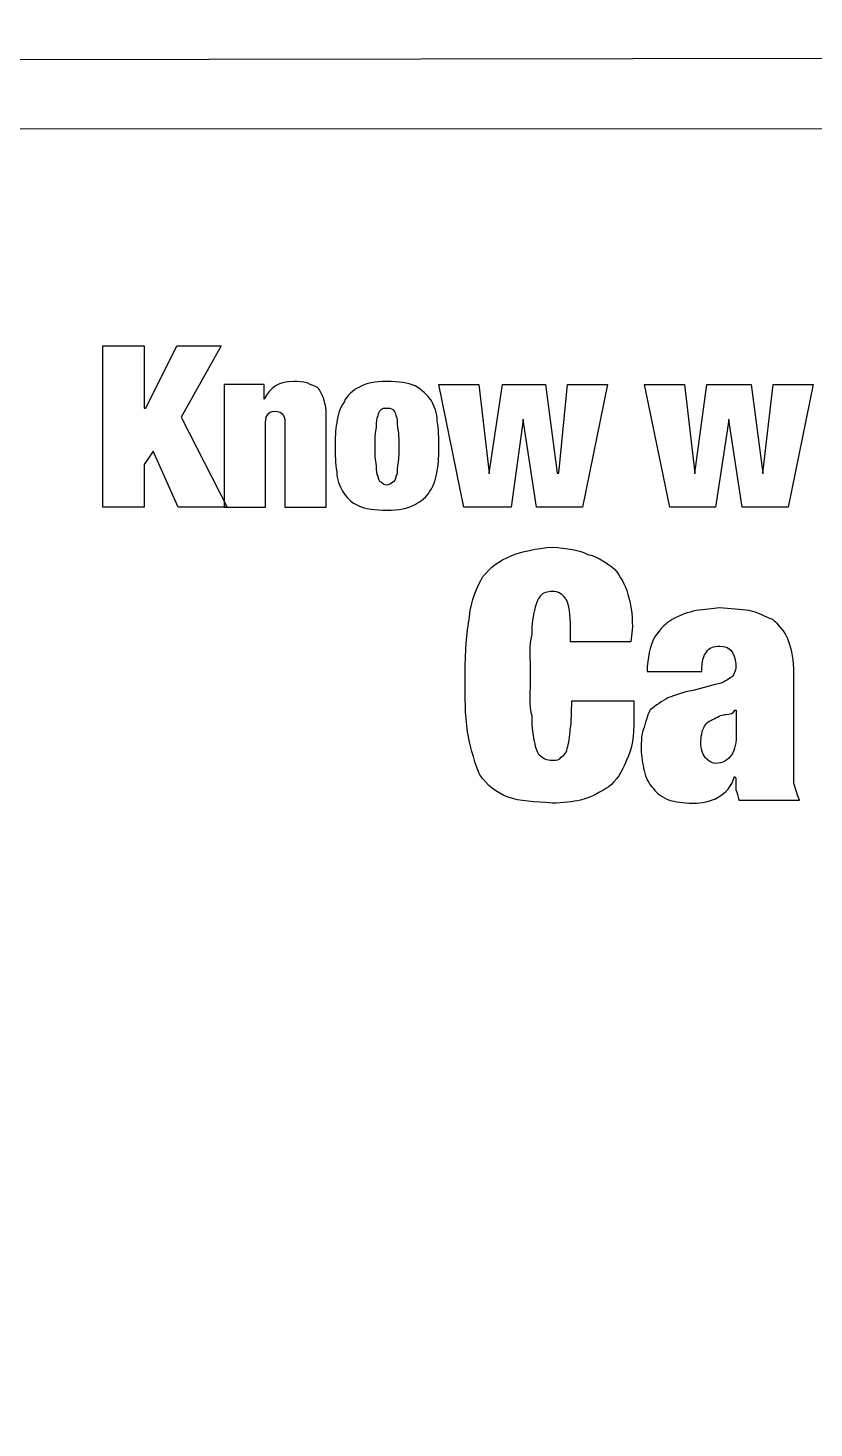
# Model space of a CAD drawing. Header units: feet. Extents: x -16154 to 3860, y -1534289809 to -1534279773.
# Drawn here: x -11019.9 to -10972.4, y -1534285351.2 to -1534285266.6 of the extents above; entities that cross this region are included whole.
import ezdxf

# ---------------------------------------------------------------- set-up
doc = ezdxf.new("R2010")
doc.units = ezdxf.units.FT
doc.header["$MEASUREMENT"] = 0
doc.layers.add('ASEDOLIKE - Level 4', color=7, linetype='Continuous', lineweight=0)
doc.layers.add('Level 18', color=7, linetype='Continuous', lineweight=0)

msp = doc.modelspace()

# ---------------------------------------------------------------- linework, layer by layer
at = {"layer": 'ASEDOLIKE - Level 4', "color": 7, "linetype": 'Continuous', "lineweight": 30}
for p, q in [((-10840.112, -1534285268.302), (-11089.806, -1534285268.66)), ((-10827.507, -1534285272.683), (-11095.081, -1534285272.772)), ((-11015.406, -1534285295.586), (-11015.406, -1534285285.841)), ((-11015.406, -1534285285.841), (-11012.903, -1534285285.841)), ((-11012.903, -1534285285.841), (-11012.903, -1534285289.596)), ((-11012.814, -1534285289.596), (-11010.936, -1534285285.841)), ((-11010.936, -1534285285.841), (-11008.254, -1534285285.841)), ((-11008.254, -1534285285.841), (-11010.668, -1534285290.132)), ((-10993.593, -1534285295.586), (-10995.113, -1534285288.165)), ((-10995.113, -1534285288.165), (-10992.699, -1534285288.165)), ((-10992.699, -1534285288.165), (-10992.073, -1534285293.529)), ((-10992.073, -1534285293.529), (-10991.268, -1534285288.165)), ((-10991.268, -1534285288.165), (-10988.676, -1534285288.165)), ((-10988.676, -1534285288.165), (-10987.961, -1534285293.529)), ((-10987.871, -1534285293.529), (-10987.335, -1534285288.165)), ((-10987.335, -1534285288.165), (-10984.921, -1534285288.165)), ((-10984.921, -1534285288.165), (-10986.441, -1534285295.586)), ((-10981.166, -1534285295.586), (-10982.686, -1534285288.165)), ((-10982.686, -1534285288.165), (-10980.272, -1534285288.165)), ((-10980.272, -1534285288.165), (-10979.646, -1534285293.529)), ((-10979.646, -1534285293.529), (-10978.931, -1534285288.165)), ((-10978.931, -1534285288.165), (-10976.249, -1534285288.165)), ((-10976.249, -1534285288.165), (-10975.534, -1534285293.529)), ((-10975.534, -1534285293.529), (-10974.908, -1534285288.165)), ((-10974.908, -1534285288.165), (-10972.494, -1534285288.165)), ((-10972.494, -1534285288.165), (-10974.014, -1534285295.586)), ((-11012.903, -1534285289.596), (-11012.814, -1534285289.596)), ((-11010.668, -1534285290.132), (-11007.897, -1534285295.586)), ((-10990.017, -1534285290.311), (-10990.732, -1534285295.586)), ((-10989.212, -1534285295.586), (-10990.017, -1534285290.311)), ((-10977.59, -1534285290.311), (-10978.395, -1534285295.586)), ((-10976.786, -1534285295.586), (-10977.59, -1534285290.311)), ((-11012.367, -1534285292.188), (-11012.903, -1534285292.993)), ((-11010.847, -1534285295.586), (-11012.367, -1534285292.188)), ((-11012.903, -1534285292.993), (-11012.903, -1534285295.586)), ((-10987.961, -1534285293.529), (-10987.871, -1534285293.529)), ((-11012.903, -1534285295.586), (-11015.406, -1534285295.586)), ((-11007.897, -1534285295.586), (-11010.847, -1534285295.586)), ((-10990.732, -1534285295.586), (-10993.593, -1534285295.586)), ((-10986.441, -1534285295.586), (-10989.212, -1534285295.586)), ((-10978.395, -1534285295.586), (-10981.166, -1534285295.586)), ((-10974.014, -1534285295.586), (-10976.786, -1534285295.586))]:
    msp.add_line(p, q, dxfattribs=at)
for points, knots in [([(-11005.662, -1534285288.165), (-11005.662, -1534285288.165), (-11005.662, -1534285289.059), (-11005.662, -1534285289.059), (-11005.662, -1534285289.059), (-11005.662, -1534285289.059), (-11005.662, -1534285289.059), (-11005.304, -1534285288.344), (-11004.768, -1534285287.987), (-11003.874, -1534285287.987), (-11003.606, -1534285287.987), (-11003.337, -1534285287.987), (-11003.069, -1534285288.076), (-11002.89, -1534285288.165), (-11002.622, -1534285288.255), (-11002.443, -1534285288.344), (-11002.265, -1534285288.523), (-11002.175, -1534285288.791), (-11002.086, -1534285288.97), (-11001.996, -1534285289.238), (-11001.907, -1534285289.596), (-11001.907, -1534285290.043), (-11001.907, -1534285290.043), (-11001.907, -1534285295.586), (-11001.907, -1534285295.586), (-11001.907, -1534285295.586), (-11004.41, -1534285295.586), (-11004.41, -1534285295.586), (-11004.41, -1534285295.586), (-11004.41, -1534285290.669), (-11004.41, -1534285290.669), (-11004.41, -1534285290.4), (-11004.41, -1534285290.132), (-11004.5, -1534285290.043), (-11004.589, -1534285289.864), (-11004.768, -1534285289.775), (-11005.036, -1534285289.775), (-11005.215, -1534285289.775), (-11005.394, -1534285289.864), (-11005.483, -1534285290.043), (-11005.572, -1534285290.132), (-11005.572, -1534285290.4), (-11005.572, -1534285290.669), (-11005.572, -1534285290.669), (-11005.572, -1534285295.586), (-11005.572, -1534285295.586), (-11005.572, -1534285295.586), (-11008.076, -1534285295.586), (-11008.076, -1534285295.586), (-11008.076, -1534285295.586), (-11008.076, -1534285288.165), (-11008.076, -1534285288.165), (-11008.076, -1534285288.165), (-11005.662, -1534285288.165), (-11005.662, -1534285288.165)], [0, 0, 0, 0, 0.055556, 0.055556, 0.055556, 0.111111, 0.111111, 0.111111, 0.166667, 0.166667, 0.166667, 0.222222, 0.222222, 0.222222, 0.277778, 0.277778, 0.277778, 0.333333, 0.333333, 0.333333, 0.388889, 0.388889, 0.388889, 0.444444, 0.444444, 0.444444, 0.5, 0.5, 0.5, 0.555556, 0.555556, 0.555556, 0.611111, 0.611111, 0.611111, 0.666667, 0.666667, 0.666667, 0.722222, 0.722222, 0.722222, 0.777778, 0.777778, 0.777778, 0.833333, 0.833333, 0.833333, 0.888889, 0.888889, 0.888889, 0.944444, 0.944444, 0.944444, 1, 1, 1, 1]), ([(-10995.202, -1534285293.351), (-10995.291, -1534285293.798), (-10995.381, -1534285294.245), (-10995.649, -1534285294.602), (-10995.828, -1534285294.96), (-10996.185, -1534285295.228), (-10996.543, -1534285295.407), (-10996.99, -1534285295.675), (-10997.526, -1534285295.764), (-10998.242, -1534285295.764), (-10998.957, -1534285295.764), (-10999.583, -1534285295.675), (-10999.94, -1534285295.496), (-11000.387, -1534285295.317), (-11000.745, -1534285294.96), (-11000.924, -1534285294.602), (-11001.102, -1534285294.334), (-11001.281, -1534285293.887), (-11001.281, -1534285293.44), (-11001.371, -1534285292.904), (-11001.371, -1534285292.457), (-11001.371, -1534285291.92), (-11001.371, -1534285291.384), (-11001.371, -1534285290.937), (-11001.281, -1534285290.49), (-11001.192, -1534285289.953), (-11001.102, -1534285289.596), (-11000.834, -1534285289.238), (-11000.655, -1534285288.791), (-11000.298, -1534285288.523), (-10999.94, -1534285288.344), (-10999.493, -1534285288.076), (-10998.957, -1534285287.987), (-10998.242, -1534285287.987), (-10997.526, -1534285287.987), (-10996.99, -1534285288.076), (-10996.543, -1534285288.255), (-10996.096, -1534285288.523), (-10995.828, -1534285288.791), (-10995.56, -1534285289.149), (-10995.381, -1534285289.506), (-10995.202, -1534285289.864), (-10995.202, -1534285290.4), (-10995.113, -1534285290.847), (-10995.113, -1534285291.384), (-10995.113, -1534285291.92), (-10995.113, -1534285292.367), (-10995.113, -1534285292.904), (-10995.202, -1534285293.351)], [0, 0, 0, 0, 0.0625, 0.0625, 0.0625, 0.125, 0.125, 0.125, 0.1875, 0.1875, 0.1875, 0.25, 0.25, 0.25, 0.3125, 0.3125, 0.3125, 0.375, 0.375, 0.375, 0.4375, 0.4375, 0.4375, 0.5, 0.5, 0.5, 0.5625, 0.5625, 0.5625, 0.625, 0.625, 0.625, 0.6875, 0.6875, 0.6875, 0.75, 0.75, 0.75, 0.8125, 0.8125, 0.8125, 0.875, 0.875, 0.875, 0.9375, 0.9375, 0.9375, 1, 1, 1, 1]), ([(-10998.867, -1534285293.082), (-10998.867, -1534285293.351), (-10998.867, -1534285293.619), (-10998.778, -1534285293.708), (-10998.778, -1534285293.887), (-10998.689, -1534285294.066), (-10998.599, -1534285294.066), (-10998.51, -1534285294.155), (-10998.42, -1534285294.245), (-10998.242, -1534285294.245), (-10998.152, -1534285294.245), (-10997.973, -1534285294.155), (-10997.884, -1534285294.066), (-10997.795, -1534285294.066), (-10997.705, -1534285293.887), (-10997.705, -1534285293.708), (-10997.616, -1534285293.619), (-10997.616, -1534285293.351), (-10997.616, -1534285293.082), (-10997.526, -1534285292.725), (-10997.526, -1534285292.367), (-10997.526, -1534285291.92), (-10997.526, -1534285291.473), (-10997.526, -1534285291.026), (-10997.616, -1534285290.758), (-10997.616, -1534285290.4), (-10997.616, -1534285290.222), (-10997.705, -1534285290.043), (-10997.705, -1534285289.864), (-10997.795, -1534285289.775), (-10997.884, -1534285289.685), (-10997.973, -1534285289.596), (-10998.152, -1534285289.596), (-10998.242, -1534285289.596), (-10998.42, -1534285289.596), (-10998.51, -1534285289.596), (-10998.599, -1534285289.685), (-10998.689, -1534285289.775), (-10998.778, -1534285289.864), (-10998.778, -1534285290.043), (-10998.867, -1534285290.222), (-10998.867, -1534285290.4), (-10998.867, -1534285290.758), (-10998.957, -1534285291.026), (-10998.957, -1534285291.473), (-10998.957, -1534285291.92), (-10998.957, -1534285292.367), (-10998.957, -1534285292.725), (-10998.867, -1534285293.082)], [0, 0, 0, 0, 0.0625, 0.0625, 0.0625, 0.125, 0.125, 0.125, 0.1875, 0.1875, 0.1875, 0.25, 0.25, 0.25, 0.3125, 0.3125, 0.3125, 0.375, 0.375, 0.375, 0.4375, 0.4375, 0.4375, 0.5, 0.5, 0.5, 0.5625, 0.5625, 0.5625, 0.625, 0.625, 0.625, 0.6875, 0.6875, 0.6875, 0.75, 0.75, 0.75, 0.8125, 0.8125, 0.8125, 0.875, 0.875, 0.875, 0.9375, 0.9375, 0.9375, 1, 1, 1, 1]), ([(-10987.443, -1534285301.112), (-10987.622, -1534285300.844), (-10987.89, -1534285300.665), (-10988.248, -1534285300.665), (-10988.516, -1534285300.665), (-10988.874, -1534285300.755), (-10988.963, -1534285300.933), (-10989.142, -1534285301.112), (-10989.231, -1534285301.38), (-10989.321, -1534285301.738), (-10989.41, -1534285302.096), (-10989.5, -1534285302.632), (-10989.5, -1534285303.258), (-10989.678, -1534285303.973), (-10989.589, -1534285304.688), (-10989.589, -1534285305.761), (-10989.589, -1534285306.655), (-10989.678, -1534285307.638), (-10989.5, -1534285308.175), (-10989.5, -1534285308.89), (-10989.41, -1534285309.426), (-10989.321, -1534285309.873), (-10989.231, -1534285310.231), (-10989.142, -1534285310.499), (-10988.963, -1534285310.589), (-10988.784, -1534285310.767), (-10988.606, -1534285310.857), (-10988.248, -1534285310.857), (-10987.98, -1534285310.857), (-10987.801, -1534285310.857), (-10987.712, -1534285310.678), (-10987.533, -1534285310.589), (-10987.354, -1534285310.32), (-10987.354, -1534285310.142), (-10987.265, -1534285309.873), (-10987.175, -1534285309.426), (-10987.175, -1534285308.979), (-10987.086, -1534285308.532), (-10987.086, -1534285307.907), (-10987.086, -1534285307.281), (-10987.086, -1534285307.281), (-10983.331, -1534285307.281), (-10983.331, -1534285307.281), (-10983.331, -1534285307.281), (-10983.331, -1534285308.354), (-10983.331, -1534285308.354), (-10983.331, -1534285309.426), (-10983.42, -1534285310.142), (-10983.778, -1534285310.857), (-10984.046, -1534285311.572), (-10984.404, -1534285312.108), (-10984.851, -1534285312.466), (-10985.298, -1534285312.734), (-10985.834, -1534285313.092), (-10986.549, -1534285313.271), (-10986.996, -1534285313.36), (-10987.622, -1534285313.449), (-10988.248, -1534285313.449), (-10989.321, -1534285313.36), (-10990.215, -1534285313.36), (-10990.93, -1534285313.092), (-10991.645, -1534285312.824), (-10992.182, -1534285312.377), (-10992.629, -1534285311.751), (-10992.897, -1534285311.125), (-10993.165, -1534285310.231), (-10993.344, -1534285309.337), (-10993.523, -1534285308.354), (-10993.523, -1534285307.191), (-10993.523, -1534285305.761), (-10993.523, -1534285304.42), (-10993.433, -1534285303.168), (-10993.254, -1534285302.185), (-10993.165, -1534285301.202), (-10992.807, -1534285300.397), (-10992.45, -1534285299.771), (-10992.003, -1534285299.235), (-10991.466, -1534285298.788), (-10990.751, -1534285298.52), (-10990.125, -1534285298.251), (-10989.231, -1534285298.073), (-10988.248, -1534285297.983), (-10987.354, -1534285298.073), (-10986.639, -1534285298.162), (-10986.102, -1534285298.43), (-10985.387, -1534285298.609), (-10984.94, -1534285298.967), (-10984.493, -1534285299.324), (-10984.136, -1534285299.771), (-10983.867, -1534285300.218), (-10983.689, -1534285300.844), (-10983.51, -1534285301.38), (-10983.42, -1534285302.006), (-10983.42, -1534285302.811), (-10983.42, -1534285302.811), (-10983.51, -1534285303.705), (-10983.51, -1534285303.705), (-10983.51, -1534285303.705), (-10987.175, -1534285303.705), (-10987.175, -1534285303.705)], [0, 0, 0, 0, 0.030303, 0.030303, 0.030303, 0.060606, 0.060606, 0.060606, 0.090909, 0.090909, 0.090909, 0.121212, 0.121212, 0.121212, 0.151515, 0.151515, 0.151515, 0.181818, 0.181818, 0.181818, 0.212121, 0.212121, 0.212121, 0.242424, 0.242424, 0.242424, 0.272727, 0.272727, 0.272727, 0.30303, 0.30303, 0.30303, 0.333333, 0.333333, 0.333333, 0.363636, 0.363636, 0.363636, 0.393939, 0.393939, 0.393939, 0.424242, 0.424242, 0.424242, 0.454545, 0.454545, 0.454545, 0.484848, 0.484848, 0.484848, 0.515152, 0.515152, 0.515152, 0.545455, 0.545455, 0.545455, 0.575758, 0.575758, 0.575758, 0.606061, 0.606061, 0.606061, 0.636364, 0.636364, 0.636364, 0.666667, 0.666667, 0.666667, 0.69697, 0.69697, 0.69697, 0.727273, 0.727273, 0.727273, 0.757576, 0.757576, 0.757576, 0.787879, 0.787879, 0.787879, 0.818182, 0.818182, 0.818182, 0.848485, 0.848485, 0.848485, 0.878788, 0.878788, 0.878788, 0.909091, 0.909091, 0.909091, 0.939394, 0.939394, 0.939394, 0.969697, 0.969697, 0.969697, 1, 1, 1, 1]), ([(-10987.156, -1534285303.721), (-10987.156, -1534285303.721), (-10987.156, -1534285302.916), (-10987.156, -1534285302.916), (-10987.156, -1534285302.022), (-10987.245, -1534285301.486), (-10987.424, -1534285301.128)], [0, 0, 0, 0, 0.5, 0.5, 0.5, 1, 1, 1, 1]), ([(-10977.162, -1534285312.645), (-10977.162, -1534285312.377), (-10977.162, -1534285312.198), (-10977.162, -1534285311.93), (-10977.162, -1534285311.93), (-10977.252, -1534285311.84), (-10977.252, -1534285311.84), (-10977.431, -1534285312.466), (-10977.788, -1534285312.824), (-10978.235, -1534285313.092), (-10978.682, -1534285313.36), (-10979.219, -1534285313.449), (-10979.755, -1534285313.449), (-10980.381, -1534285313.449), (-10980.828, -1534285313.36), (-10981.185, -1534285313.271), (-10981.632, -1534285313.092), (-10981.901, -1534285312.913), (-10982.169, -1534285312.555), (-10982.437, -1534285312.287), (-10982.616, -1534285311.93), (-10982.705, -1534285311.483), (-10982.795, -1534285311.125), (-10982.884, -1534285310.589), (-10982.884, -1534285310.231), (-10982.884, -1534285309.695), (-10982.884, -1534285309.248), (-10982.705, -1534285308.89), (-10982.616, -1534285308.443), (-10982.437, -1534285307.996), (-10982.348, -1534285307.817), (-10981.99, -1534285307.549), (-10981.632, -1534285307.281), (-10981.275, -1534285307.102), (-10980.828, -1534285306.923), (-10980.381, -1534285306.744), (-10979.755, -1534285306.655), (-10979.755, -1534285306.655), (-10978.414, -1534285306.297), (-10978.414, -1534285306.297), (-10977.878, -1534285306.208), (-10977.609, -1534285305.94), (-10977.431, -1534285305.85), (-10977.252, -1534285305.672), (-10977.162, -1534285305.403), (-10977.162, -1534285305.046), (-10977.252, -1534285304.331), (-10977.52, -1534285303.973), (-10978.146, -1534285303.973), (-10978.503, -1534285303.973), (-10978.772, -1534285304.062), (-10978.95, -1534285304.331), (-10979.129, -1534285304.509), (-10979.219, -1534285304.867), (-10979.219, -1534285305.493), (-10979.219, -1534285305.493), (-10982.526, -1534285305.493), (-10982.526, -1534285305.493), (-10982.526, -1534285304.688), (-10982.348, -1534285303.973), (-10982.079, -1534285303.437), (-10981.722, -1534285302.9), (-10981.364, -1534285302.543), (-10981.007, -1534285302.364), (-10980.56, -1534285302.096), (-10980.023, -1534285301.917), (-10979.576, -1534285301.827), (-10979.04, -1534285301.738), (-10978.593, -1534285301.738), (-10978.146, -1534285301.649), (-10977.52, -1534285301.738), (-10976.894, -1534285301.738), (-10976.358, -1534285301.827), (-10975.821, -1534285301.917), (-10975.464, -1534285302.185), (-10974.927, -1534285302.364), (-10974.57, -1534285302.721), (-10974.212, -1534285303.079), (-10974.033, -1534285303.526), (-10973.855, -1534285303.973), (-10973.676, -1534285304.599), (-10973.676, -1534285305.314), (-10973.676, -1534285305.314), (-10973.676, -1534285310.767), (-10973.676, -1534285310.767), (-10973.676, -1534285311.304), (-10973.676, -1534285311.751), (-10973.676, -1534285312.198), (-10973.586, -1534285312.555), (-10973.497, -1534285312.824), (-10973.318, -1534285313.271), (-10973.318, -1534285313.271), (-10976.984, -1534285313.271), (-10976.984, -1534285313.271), (-10977.073, -1534285313.002), (-10977.073, -1534285312.824), (-10977.162, -1534285312.645)], [0, 0, 0, 0, 0.03125, 0.03125, 0.03125, 0.0625, 0.0625, 0.0625, 0.09375, 0.09375, 0.09375, 0.125, 0.125, 0.125, 0.15625, 0.15625, 0.15625, 0.1875, 0.1875, 0.1875, 0.21875, 0.21875, 0.21875, 0.25, 0.25, 0.25, 0.28125, 0.28125, 0.28125, 0.3125, 0.3125, 0.3125, 0.34375, 0.34375, 0.34375, 0.375, 0.375, 0.375, 0.40625, 0.40625, 0.40625, 0.4375, 0.4375, 0.4375, 0.46875, 0.46875, 0.46875, 0.5, 0.5, 0.5, 0.53125, 0.53125, 0.53125, 0.5625, 0.5625, 0.5625, 0.59375, 0.59375, 0.59375, 0.625, 0.625, 0.625, 0.65625, 0.65625, 0.65625, 0.6875, 0.6875, 0.6875, 0.71875, 0.71875, 0.71875, 0.75, 0.75, 0.75, 0.78125, 0.78125, 0.78125, 0.8125, 0.8125, 0.8125, 0.84375, 0.84375, 0.84375, 0.875, 0.875, 0.875, 0.90625, 0.90625, 0.90625, 0.9375, 0.9375, 0.9375, 0.96875, 0.96875, 0.96875, 1, 1, 1, 1]), ([(-10977.411, -1534285310.515), (-10977.233, -1534285310.247), (-10977.143, -1534285309.8), (-10977.143, -1534285309.174), (-10977.143, -1534285309.174), (-10977.143, -1534285307.833), (-10977.143, -1534285307.833), (-10977.143, -1534285307.833), (-10977.233, -1534285307.833), (-10977.233, -1534285307.833), (-10977.322, -1534285308.012), (-10977.501, -1534285308.102), (-10977.769, -1534285308.102), (-10977.948, -1534285308.102), (-10978.216, -1534285308.191), (-10978.484, -1534285308.37), (-10978.752, -1534285308.459), (-10979.021, -1534285308.638), (-10979.11, -1534285308.906), (-10979.199, -1534285309.085), (-10979.289, -1534285309.443), (-10979.289, -1534285309.8), (-10979.289, -1534285310.158), (-10979.199, -1534285310.426), (-10979.021, -1534285310.694), (-10978.842, -1534285310.873), (-10978.663, -1534285311.052), (-10978.395, -1534285311.052), (-10977.948, -1534285311.052), (-10977.68, -1534285310.873), (-10977.411, -1534285310.515)], [0, 0, 0, 0, 0.1, 0.1, 0.1, 0.2, 0.2, 0.2, 0.3, 0.3, 0.3, 0.4, 0.4, 0.4, 0.5, 0.5, 0.5, 0.6, 0.6, 0.6, 0.7, 0.7, 0.7, 0.8, 0.8, 0.8, 0.9, 0.9, 0.9, 1, 1, 1, 1])]:
    msp.add_open_spline(points, degree=3, knots=knots, dxfattribs=at)
for p in [(-10990.017, -1534285290.311), (-10977.59, -1534285290.311), (-10992.073, -1534285293.529), (-10979.646, -1534285293.529), (-10975.534, -1534285293.529)]:
    msp.add_point(p, dxfattribs=at)
at = {"layer": 'Level 18', "color": 1, "linetype": 'Continuous', "lineweight": 30, "ltscale": 8.004}
msp.add_circle((-10871.741, -1534285313.287), 769.371, dxfattribs=at)

doc.saveas('drawing.dxf')
